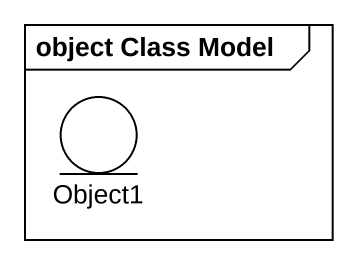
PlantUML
@startuml
mainframe object Class Model
entity Object1
@enduml
